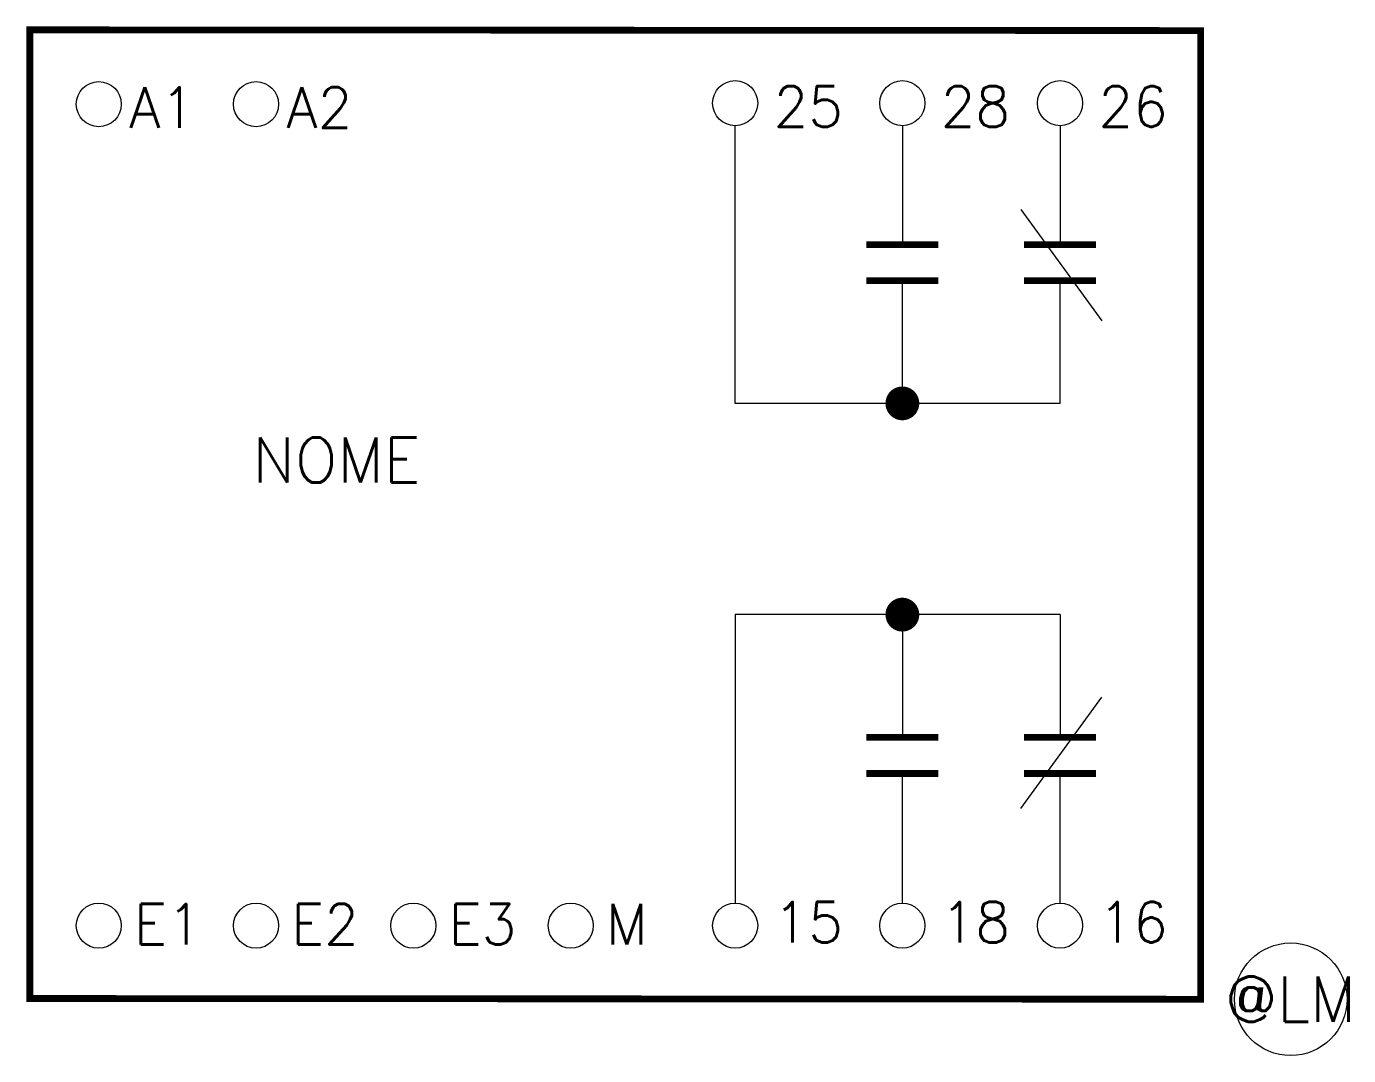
# Model space of a CAD drawing. Header units: millimetres. Extents: x -0.1 to 58.6, y -45.5 to 0.2.
import ezdxf
from ezdxf.enums import TextEntityAlignment as Align

# ---------------------------------------------------------------- set-up
doc = ezdxf.new("R2010")
doc.units = ezdxf.units.MM
doc.styles.add('ROMANS', font='romans', dxfattribs={"height": 0.2})

msp = doc.modelspace()

# ---------------------------------------------------------------- linework, layer by layer
at = {"ltscale": 10}
for p, q in [((44.007, -7.969), (47.591, -12.922)), ((45.74, -16.582), (31.318, -16.582)), ((45.74, -16.582), (31.318, -16.582)), ((45.74, -25.961), (31.318, -25.961)), ((44.007, -34.573), (47.591, -29.62))]:
    msp.add_line(p, q, dxfattribs=at)
at = {"color": 5, "const_width": 0.3}
msp.add_lwpolyline([(0, 0), (0, -43), (51.983, -43.033), (51.983, -0.033)], close=True, dxfattribs=at)
for points in [[(31.318, -16.582), (31.318, -4.256)], [(38.74, -4.256), (38.74, -9.532)], [(45.74, -4.256), (45.74, -9.532)], [(38.74, -16.582), (38.74, -11.132)], [(45.74, -16.582), (45.74, -11.132)], [(31.318, -25.961), (31.318, -38.765)], [(38.74, -25.961), (38.74, -31.411)], [(45.74, -25.961), (45.74, -31.411)], [(38.74, -38.765), (38.74, -33.011)], [(45.74, -38.765), (45.74, -33.011)]]:
    msp.add_lwpolyline(points)
at = {"const_width": 0.3}
for points in [[(40.34, -9.532), (37.14, -9.532)], [(47.34, -9.532), (44.14, -9.532)], [(40.34, -11.132), (37.14, -11.132)], [(47.34, -11.132), (44.14, -11.132)], [(40.34, -31.411), (37.14, -31.411)], [(47.34, -31.411), (44.14, -31.411)], [(40.34, -33.011), (37.14, -33.011)], [(47.34, -33.011), (44.14, -33.011)]]:
    msp.add_lwpolyline(points, dxfattribs=at)
at = {"const_width": 0.75}
for points in [[(38.365, -16.582, -1), (39.115, -16.582, -1)], [(38.365, -25.961, 1), (39.115, -25.961, 1)]]:
    msp.add_lwpolyline(points, format="xyb", close=True, dxfattribs=at)
at = {"linetype": 'Continuous'}
for centre in [(3.062, -3.301), (10.045, -3.301), (31.318, -3.256), (38.74, -3.256), (45.74, -3.256), (3.062, -39.765), (10.045, -39.765), (17.027, -39.765), (24.017, -39.765), (31.318, -39.765), (38.74, -39.765), (45.74, -39.765)]:
    msp.add_circle(centre, 1, dxfattribs=at)
msp.add_circle((55.983, -43.033), 2.5)

# ---------------------------------------------------------------- texts
at = {"color": 7, "style": 'ROMANS', "flags": 4}
for tag, text, height, p in [('A1', 'A1', 1.8, (5.876, -3.451)), ('A2', 'A2', 1.8, (12.856, -3.451)), ('25', '25', 1.8, (34.561, -3.406)), ('28', '28', 1.8, (41.983, -3.406)), ('26', '26', 1.8, (48.983, -3.406)), ('NOME', 'NOME', 2, (13.614, -19.1)), ('15', '15', 1.8, (34.561, -39.615)), ('18', '18', 1.8, (41.983, -39.615)), ('16', '16', 1.8, (48.983, -39.615)), ('@LM', '@LM', 2, (55.98, -43.03))]:
    msp.add_attdef(tag, text=text, height=height, dxfattribs=at).set_placement(p, align=Align.MIDDLE_CENTER)
for tag, text, p in [('E1', 'E1', (4.621, -39.699)), ('E2', 'E2', (11.601, -39.699)), ('E3', 'E3', (18.591, -39.699)), ('M', 'M', (25.581, -39.699))]:
    msp.add_attdef(tag, text=text, height=1.8, dxfattribs=at).set_placement(p, align=Align.MIDDLE_LEFT)

doc.saveas('drawing.dxf')
